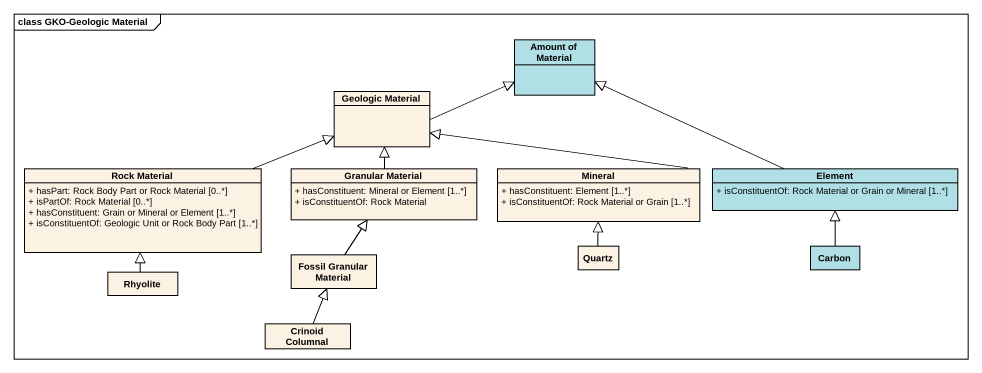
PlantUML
@startuml
mainframe class GKO-Geologic Material
hide circle
hide empty members
skinparam classAttributeIconSize 0
class "Amount of Material" as Amount_of_Material #B0E0E6
class "Geologic Material" as Geologic_Material
class "Rock Material" as Rock_Material {
  + hasPart: Rock Body Part or Rock Material [0..*]
  + isPartOf: Rock Material [0..*]
  + hasConstituent: Grain or Mineral or Element [1..*]
  + isConstituentOf: Geologic Unit or Rock Body Part [1..*]
}
class "Granular Material" as Granular_Material {
  + hasConstituent: Mineral or Element [1..*]
  + isConstituentOf: Rock Material
}
class Mineral {
  + hasConstituent: Element [1..*]
  + isConstituentOf: Rock Material or Grain [1..*]
}
class Element #B0E0E6 {
  + isConstituentOf: Rock Material or Grain or Mineral [1..*]
}
class "Fossil Granular Material" as Fossil_Granular_Material
class Quartz
class Carbon #B0E0E6
class Rhyolite
class "Crinoid Columnal" as Crinoid_Columnal
Geologic_Material -right-|> Amount_of_Material
Rock_Material -right-|> Geologic_Material
Granular_Material -up-|> Geologic_Material
Mineral -left-|> Geologic_Material
Element -left-|> Amount_of_Material
Fossil_Granular_Material -up-|> Granular_Material
Quartz -up-|> Mineral
Carbon -up-|> Element
Rhyolite -up-|> Rock_Material
Crinoid_Columnal -up-|> Fossil_Granular_Material
@enduml
